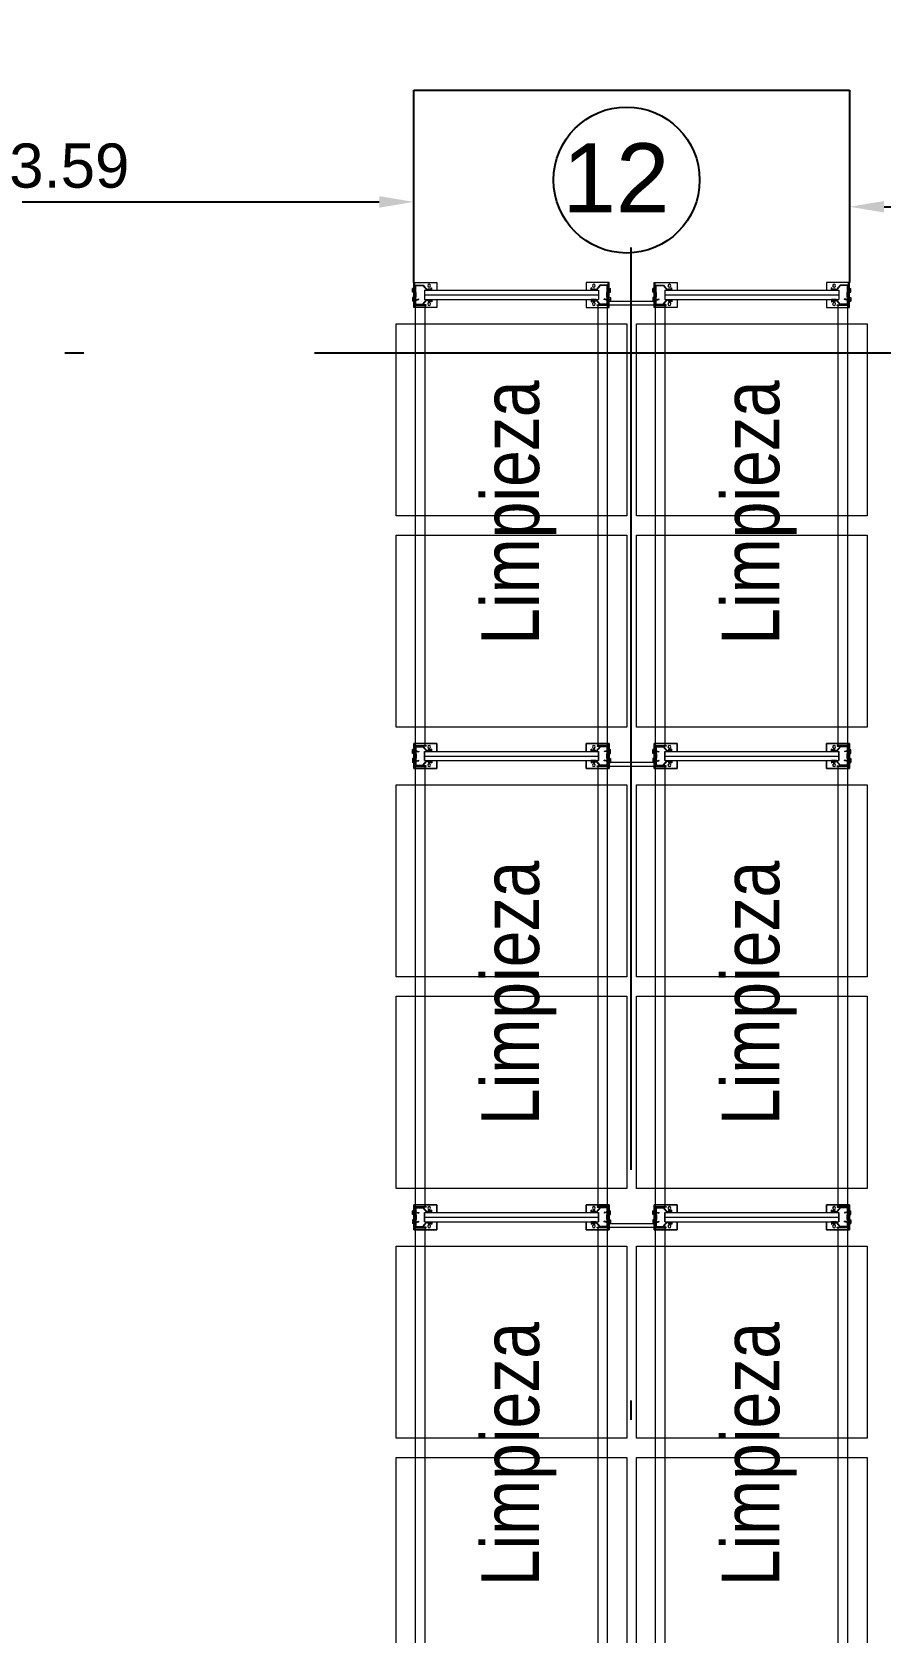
# Model space of a CAD drawing. Header units: metres. Extents: x 0 to 8715937, y -236336 to 216.
# Drawn here: x 131.53 to 135.95, y 61.07 to 69.4 of the extents above; entities that cross this region are included whole.
import ezdxf

# ---------------------------------------------------------------- set-up
doc = ezdxf.new("R2010")
doc.units = ezdxf.units.M
doc.header["$MEASUREMENT"] = 0
doc.header["$PDMODE"] = 3
doc.linetypes.add('ACAD_ISO10W100', pattern=[18, 12, -3, 0, -3])
for name, color, linetype in [('0-BLOCK-EQUIPAMIENTO', 7, 'Continuous'), ('0-BLOCK-ESTRUCTURA', 7, 'Continuous'), ('AAA BAST', 5, 'Continuous'), ('AAA CONECT', 3, 'Continuous'), ('AAA LARG', 1, 'Continuous'), ('AAA PALLETS', 7, 'Continuous'), ('AAA TEXTO', 7, 'Continuous'), ('COTAS INTERIORES', 2, 'Continuous'), ('EJES', 251, 'ACAD_ISO10W100'), ('INSTALACIONES', 165, 'Continuous'), ('TEXTO', 7, 'Continuous')]:
    doc.layers.add(name, color=color, linetype=linetype)
doc.styles.add('AR', font='arial.ttf')
doc.styles.get("Standard").update_dxf_attribs({"font": 'arial.ttf'})
doc.dimstyles.new('CotaLoc0', dxfattribs={"dimtxt": 0.23, "dimasz": 0.18, "dimexe": 0.12, "dimexo": 0.37, "dimgap": 0.07, "dimtad": 1, "dimzin": 0, "dimdsep": 46, "dimtxsty": 'AR', "dimcen": 0.9, "dimclrd": 251, "dimclre": 251, "dimadec": 0, "dimazin": 0, "dimtfac": 1, "dimtofl": 0, "dimtmove": 1, "dimatfit": 3, "dimfxl": 0.18, "dimtolj": 1, "dimtzin": 0, "dimarcsym": 1})

# ---------------------------------------------------------------- blocks, each defined once
blk = doc.blocks.new('DPM-ESTRUCTURA')
at = {"layer": 'EJES', "ltscale": 0.4}
for p, q in [((46.9278, 41.5801), (46.9278, 112.3301)), ((108.48, 67.7301), (16.48, 67.7301))]:
    blk.add_line(p, q, dxfattribs=at)
blk = doc.blocks.new('1A MODULO D FTE')
at = {"layer": 'AAA BAST', "lineweight": 5}
for points in [[(-2.34, 0.415), (-2.34, 0.417), (-2.35, 0.417), (-2.35, 0.44), (-2.326, 0.46), (-2.326, 0.5), (-2.366, 0.5), (-2.366, 0.498), (-2.386, 0.498), (-2.386, 0.5), (-2.426, 0.5), (-2.426, 0.46), (-2.402, 0.44), (-2.402, 0.417), (-2.412, 0.417), (-2.412, 0.415), (-2.4, 0.415), (-2.4, 0.4409), (-2.424, 0.4609), (-2.424, 0.498), (-2.388, 0.498), (-2.388, 0.496), (-2.364, 0.496), (-2.364, 0.498), (-2.328, 0.498), (-2.328, 0.4609), (-2.352, 0.4409), (-2.352, 0.415)], [(-0.012, 0.415), (-0.012, 0.417), (-0.002, 0.417), (-0.002, 0.44), (-0.026, 0.46), (-0.026, 0.5), (0.014, 0.5), (0.014, 0.498), (0.034, 0.498), (0.034, 0.5), (0.074, 0.5), (0.074, 0.46), (0.05, 0.44), (0.05, 0.417), (0.06, 0.417), (0.06, 0.415), (0.048, 0.415), (0.048, 0.4409), (0.072, 0.4609), (0.072, 0.498), (0.036, 0.498), (0.036, 0.496), (0.012, 0.496), (0.012, 0.498), (-0.024, 0.498), (-0.024, 0.4609), (0, 0.4409), (0, 0.415)], [(-2.34, -0.415), (-2.34, -0.417), (-2.35, -0.417), (-2.35, -0.44), (-2.326, -0.46), (-2.326, -0.5), (-2.366, -0.5), (-2.366, -0.498), (-2.386, -0.498), (-2.386, -0.5), (-2.426, -0.5), (-2.426, -0.46), (-2.402, -0.44), (-2.402, -0.417), (-2.412, -0.417), (-2.412, -0.415), (-2.4, -0.415), (-2.4, -0.4409), (-2.424, -0.4609), (-2.424, -0.498), (-2.388, -0.498), (-2.388, -0.496), (-2.364, -0.496), (-2.364, -0.498), (-2.328, -0.498), (-2.328, -0.4609), (-2.352, -0.4409), (-2.352, -0.415)], [(-0.012, -0.415), (-0.012, -0.417), (-0.002, -0.417), (-0.002, -0.44), (-0.026, -0.46), (-0.026, -0.5), (0.014, -0.5), (0.014, -0.498), (0.034, -0.498), (0.034, -0.5), (0.074, -0.5), (0.074, -0.46), (0.05, -0.44), (0.05, -0.417), (0.06, -0.417), (0.06, -0.415), (0.048, -0.415), (0.048, -0.4409), (0.072, -0.4609), (0.072, -0.498), (0.036, -0.498), (0.036, -0.496), (0.012, -0.496), (0.012, -0.498), (-0.024, -0.498), (-0.024, -0.4609), (0, -0.4409), (0, -0.415)], [(-2.34, -0.835), (-2.34, -0.833), (-2.35, -0.833), (-2.35, -0.81), (-2.326, -0.79), (-2.326, -0.75), (-2.366, -0.75), (-2.366, -0.752), (-2.386, -0.752), (-2.386, -0.75), (-2.426, -0.75), (-2.426, -0.79), (-2.402, -0.81), (-2.402, -0.833), (-2.412, -0.833), (-2.412, -0.835), (-2.4, -0.835), (-2.4, -0.8091), (-2.424, -0.7891), (-2.424, -0.752), (-2.388, -0.752), (-2.388, -0.754), (-2.364, -0.754), (-2.364, -0.752), (-2.328, -0.752), (-2.328, -0.7891), (-2.352, -0.8091), (-2.352, -0.835)], [(-0.012, -0.835), (-0.012, -0.833), (-0.002, -0.833), (-0.002, -0.81), (-0.026, -0.79), (-0.026, -0.75), (0.014, -0.75), (0.014, -0.752), (0.034, -0.752), (0.034, -0.75), (0.074, -0.75), (0.074, -0.79), (0.05, -0.81), (0.05, -0.833), (0.06, -0.833), (0.06, -0.835), (0.048, -0.835), (0.048, -0.8091), (0.072, -0.7891), (0.072, -0.752), (0.036, -0.752), (0.036, -0.754), (0.012, -0.754), (0.012, -0.752), (-0.024, -0.752), (-0.024, -0.7891), (0, -0.8091), (0, -0.835)], [(-2.34, -1.665), (-2.34, -1.667), (-2.35, -1.667), (-2.35, -1.69), (-2.326, -1.71), (-2.326, -1.75), (-2.366, -1.75), (-2.366, -1.748), (-2.386, -1.748), (-2.386, -1.75), (-2.426, -1.75), (-2.426, -1.71), (-2.402, -1.69), (-2.402, -1.667), (-2.412, -1.667), (-2.412, -1.665), (-2.4, -1.665), (-2.4, -1.6909), (-2.424, -1.7109), (-2.424, -1.748), (-2.388, -1.748), (-2.388, -1.746), (-2.364, -1.746), (-2.364, -1.748), (-2.328, -1.748), (-2.328, -1.7109), (-2.352, -1.6909), (-2.352, -1.665)], [(-0.012, -1.665), (-0.012, -1.667), (-0.002, -1.667), (-0.002, -1.69), (-0.026, -1.71), (-0.026, -1.75), (0.014, -1.75), (0.014, -1.748), (0.034, -1.748), (0.034, -1.75), (0.074, -1.75), (0.074, -1.71), (0.05, -1.69), (0.05, -1.667), (0.06, -1.667), (0.06, -1.665), (0.048, -1.665), (0.048, -1.6909), (0.072, -1.7109), (0.072, -1.748), (0.036, -1.748), (0.036, -1.746), (0.012, -1.746), (0.012, -1.748), (-0.024, -1.748), (-0.024, -1.7109), (0, -1.6909), (0, -1.665)]]:
    blk.add_hatch(color=251, dxfattribs=at).paths.add_polyline_path(points)
at = {"layer": 'AAA BAST', "color": 251, "lineweight": 5}
for p, q in [((-2.426, 0.5082), (-2.441, 0.5082)), ((-2.441, 0.5082), (-2.441, 0.3882)), ((-2.426, 0.5032), (-2.441, 0.5032)), ((-2.326, 0.5082), (-2.426, 0.5082)), ((-2.426, 0.5082), (-2.426, 0.5032)), ((-2.426, 0.5032), (-2.326, 0.5032)), ((-2.386, 0.5), (-2.426, 0.5)), ((-2.426, 0.5), (-2.426, 0.46)), ((-2.416, 0.5), (-2.416, 0.5032)), ((-2.416, 0.5032), (-2.383, 0.5032)), ((-2.3895, 0.5152), (-2.4095, 0.5152)), ((-2.4095, 0.5082), (-2.4095, 0.5152)), ((-2.3995, 0.5082), (-2.3995, 0.5152)), ((-2.3895, 0.5082), (-2.3895, 0.5152)), ((-2.386, 0.5), (-2.386, 0.498)), ((-2.386, 0.5), (-2.383, 0.5)), ((-2.383, 0.5), (-2.383, 0.5032)), ((-2.369, 0.5), (-2.369, 0.5032)), ((-2.366, 0.5), (-2.369, 0.5)), ((-2.326, 0.5), (-2.366, 0.5)), ((-2.366, 0.5), (-2.366, 0.498)), ((-2.3625, 0.5152), (-2.3425, 0.5152)), ((-2.3625, 0.5082), (-2.3625, 0.5152)), ((-2.3525, 0.5082), (-2.3525, 0.5152)), ((-2.3425, 0.5082), (-2.3425, 0.5152)), ((-2.336, 0.5), (-2.336, 0.5032)), ((-2.326, 0.5032), (-2.326, 0.5082)), ((-2.311, 0.5082), (-2.326, 0.5082)), ((-2.326, 0.5032), (-2.311, 0.5032)), ((-2.326, 0.5), (-2.326, 0.46)), ((-2.311, 0.3882), (-2.311, 0.5082)), ((-0.041, 0.3882), (-0.041, 0.5082)), ((-0.041, 0.5082), (-0.026, 0.5082)), ((-0.026, 0.5032), (-0.041, 0.5032)), ((-0.026, 0.5032), (-0.026, 0.5082)), ((-0.026, 0.5082), (0.074, 0.5082)), ((0.074, 0.5032), (-0.026, 0.5032)), ((-0.026, 0.5), (0.014, 0.5)), ((-0.026, 0.5), (-0.026, 0.46)), ((-0.016, 0.5), (-0.016, 0.5032)), ((0.0105, 0.5152), (-0.0095, 0.5152)), ((-0.0095, 0.5082), (-0.0095, 0.5152)), ((0.0005, 0.5082), (0.0005, 0.5152)), ((0.0105, 0.5082), (0.0105, 0.5152)), ((0.014, 0.5), (0.014, 0.498)), ((0.014, 0.5), (0.017, 0.5)), ((0.017, 0.5), (0.017, 0.5032)), ((0.031, 0.5), (0.031, 0.5032)), ((0.064, 0.5032), (0.031, 0.5032)), ((0.034, 0.5), (0.031, 0.5)), ((0.034, 0.5), (0.074, 0.5)), ((0.034, 0.5), (0.034, 0.498)), ((0.0375, 0.5152), (0.0575, 0.5152)), ((0.0375, 0.5082), (0.0375, 0.5152)), ((0.0475, 0.5082), (0.0475, 0.5152)), ((0.0575, 0.5082), (0.0575, 0.5152)), ((0.064, 0.5), (0.064, 0.5032)), ((0.074, 0.5082), (0.074, 0.5032)), ((0.074, 0.5082), (0.089, 0.5082)), ((0.074, 0.5032), (0.089, 0.5032)), ((0.074, 0.5), (0.074, 0.46)), ((0.089, 0.5082), (0.089, 0.3882)), ((-2.426, 0.46), (-2.402, 0.44)), ((-2.424, 0.498), (-2.424, 0.4609)), ((-2.388, 0.498), (-2.424, 0.498)), ((-2.424, 0.4609), (-2.4, 0.4409)), ((-2.402, 0.417), (-2.412, 0.417)), ((-2.412, 0.417), (-2.412, 0.415)), ((-2.402, 0.436), (-2.407, 0.436)), ((-2.407, 0.421), (-2.407, 0.436)), ((-2.402, 0.4285), (-2.407, 0.4285)), ((-2.402, 0.421), (-2.407, 0.421)), ((-2.402, 0.44), (-2.402, 0.417)), ((-2.4, 0.453), (-2.376, 0.453)), ((-2.4, -0.453), (-2.4, 0.453)), ((-2.4, 0.4409), (-2.4, 0.415)), ((-2.388, 0.498), (-2.388, 0.496)), ((-2.364, 0.496), (-2.388, 0.496)), ((-2.366, 0.498), (-2.386, 0.498)), ((-2.376, 0.453), (-2.352, 0.453)), ((-2.376, -0.453), (-2.376, 0.453)), ((-2.328, 0.498), (-2.364, 0.498)), ((-2.364, 0.498), (-2.364, 0.496)), ((-2.328, 0.4609), (-2.352, 0.4409)), ((-2.352, -0.453), (-2.352, 0.453)), ((-2.352, 0.4409), (-2.352, 0.415)), ((-2.326, 0.46), (-2.35, 0.44)), ((-2.35, 0.44), (-2.35, 0.417)), ((-2.345, 0.436), (-2.35, 0.436)), ((-2.35, 0.421), (-2.35, 0.436)), ((-2.345, 0.4285), (-2.35, 0.4285)), ((-2.345, 0.421), (-2.35, 0.421)), ((-2.35, 0.417), (-2.34, 0.417)), ((-2.345, 0.421), (-2.345, 0.436)), ((-2.345, 0.4328), (-2.34, 0.4328)), ((-2.345, 0.4243), (-2.34, 0.4243)), ((-2.34, 0.4243), (-2.34, 0.4328)), ((-2.34, 0.415), (-2.34, 0.417)), ((-2.328, 0.498), (-2.328, 0.4609)), ((-0.026, 0.46), (-0.002, 0.44)), ((-0.024, 0.498), (-0.024, 0.4609)), ((-0.024, 0.498), (0.012, 0.498)), ((-0.024, 0.4609), (0, 0.4409)), ((-0.007, 0.4328), (-0.012, 0.4328)), ((-0.012, 0.4243), (-0.012, 0.4328)), ((-0.007, 0.4243), (-0.012, 0.4243)), ((-0.002, 0.417), (-0.012, 0.417)), ((-0.012, 0.415), (-0.012, 0.417)), ((-0.007, 0.436), (-0.002, 0.436)), ((-0.007, 0.421), (-0.007, 0.436)), ((-0.007, 0.4285), (-0.002, 0.4285)), ((-0.007, 0.421), (-0.002, 0.421)), ((-0.002, 0.44), (-0.002, 0.417)), ((-0.002, 0.421), (-0.002, 0.436)), ((0.024, 0.453), (0, 0.453)), ((0, -0.453), (0, 0.453)), ((0, 0.4409), (0, 0.415)), ((0.012, 0.498), (0.012, 0.496)), ((0.012, 0.496), (0.036, 0.496)), ((0.014, 0.498), (0.034, 0.498)), ((0.048, 0.453), (0.024, 0.453)), ((0.024, -0.453), (0.024, 0.453)), ((0.036, 0.498), (0.072, 0.498)), ((0.036, 0.498), (0.036, 0.496)), ((0.072, 0.4609), (0.048, 0.4409)), ((0.048, -0.453), (0.048, 0.453)), ((0.048, 0.4409), (0.048, 0.415)), ((0.074, 0.46), (0.05, 0.44)), ((0.05, 0.44), (0.05, 0.417)), ((0.05, 0.436), (0.055, 0.436)), ((0.05, 0.4285), (0.055, 0.4285)), ((0.05, 0.421), (0.055, 0.421)), ((0.05, 0.417), (0.06, 0.417)), ((0.055, 0.421), (0.055, 0.436)), ((0.06, 0.417), (0.06, 0.415)), ((0.072, 0.498), (0.072, 0.4609)), ((-2.441, 0.3882), (-2.4, 0.3882)), ((-2.4, 0.415), (-2.412, 0.415)), ((-2.352, 0.415), (-2.34, 0.415)), ((-2.352, 0.3882), (-2.311, 0.3882)), ((0, 0.3882), (-0.041, 0.3882)), ((0, 0.415), (-0.012, 0.415)), ((0.048, 0.415), (0.06, 0.415)), ((0.089, 0.3882), (0.048, 0.3882)), ((-2.441, -0.5082), (-2.441, -0.3882)), ((-2.441, -0.3882), (-2.4, -0.3882)), ((-2.4, -0.415), (-2.412, -0.415)), ((-2.412, -0.417), (-2.412, -0.415)), ((-2.4, -0.4409), (-2.4, -0.415)), ((-2.352, -0.3882), (-2.311, -0.3882)), ((-2.352, -0.4409), (-2.352, -0.415)), ((-2.352, -0.415), (-2.34, -0.415)), ((-2.34, -0.415), (-2.34, -0.417)), ((-2.311, -0.3882), (-2.311, -0.5082)), ((0, -0.3882), (-0.041, -0.3882)), ((-0.041, -0.3882), (-0.041, -0.5082)), ((0, -0.415), (-0.012, -0.415)), ((-0.012, -0.415), (-0.012, -0.417)), ((0, -0.4409), (0, -0.415)), ((0.089, -0.3882), (0.048, -0.3882)), ((0.048, -0.4409), (0.048, -0.415)), ((0.048, -0.415), (0.06, -0.415)), ((0.06, -0.417), (0.06, -0.415)), ((0.089, -0.5082), (0.089, -0.3882)), ((-2.426, -0.46), (-2.402, -0.44)), ((-2.426, -0.5), (-2.426, -0.46)), ((-2.424, -0.4609), (-2.4, -0.4409)), ((-2.424, -0.498), (-2.424, -0.4609)), ((-2.388, -0.498), (-2.424, -0.498)), ((-2.402, -0.417), (-2.412, -0.417)), ((-2.402, -0.4199), (-2.407, -0.4199)), ((-2.407, -0.4349), (-2.407, -0.4199)), ((-2.402, -0.4274), (-2.407, -0.4274)), ((-2.402, -0.4349), (-2.407, -0.4349)), ((-2.402, -0.44), (-2.402, -0.417)), ((-2.4, -0.453), (-2.376, -0.453)), ((-2.388, -0.498), (-2.388, -0.496)), ((-2.364, -0.496), (-2.388, -0.496)), ((-2.366, -0.498), (-2.386, -0.498)), ((-2.386, -0.5), (-2.386, -0.498)), ((-2.376, -0.453), (-2.352, -0.453)), ((-2.366, -0.5), (-2.366, -0.498)), ((-2.364, -0.498), (-2.364, -0.496)), ((-2.328, -0.498), (-2.364, -0.498)), ((-2.328, -0.4609), (-2.352, -0.4409)), ((-2.35, -0.44), (-2.35, -0.417)), ((-2.35, -0.417), (-2.34, -0.417)), ((-2.345, -0.4199), (-2.35, -0.4199)), ((-2.35, -0.4349), (-2.35, -0.4199)), ((-2.345, -0.4274), (-2.35, -0.4274)), ((-2.345, -0.4349), (-2.35, -0.4349)), ((-2.326, -0.46), (-2.35, -0.44)), ((-2.345, -0.4349), (-2.345, -0.4199)), ((-2.345, -0.4232), (-2.34, -0.4232)), ((-2.345, -0.4317), (-2.34, -0.4317)), ((-2.34, -0.4317), (-2.34, -0.4232)), ((-2.328, -0.498), (-2.328, -0.4609)), ((-2.326, -0.5), (-2.326, -0.46)), ((-0.026, -0.46), (-0.002, -0.44)), ((-0.026, -0.5), (-0.026, -0.46)), ((-0.024, -0.4609), (0, -0.4409)), ((-0.024, -0.498), (-0.024, -0.4609)), ((-0.024, -0.498), (0.012, -0.498)), ((-0.002, -0.417), (-0.012, -0.417)), ((-0.007, -0.4232), (-0.012, -0.4232)), ((-0.012, -0.4317), (-0.012, -0.4232)), ((-0.007, -0.4317), (-0.012, -0.4317)), ((-0.007, -0.4199), (-0.002, -0.4199)), ((-0.007, -0.4349), (-0.007, -0.4199)), ((-0.007, -0.4274), (-0.002, -0.4274)), ((-0.007, -0.4349), (-0.002, -0.4349)), ((-0.002, -0.44), (-0.002, -0.417)), ((-0.002, -0.4349), (-0.002, -0.4199)), ((0.024, -0.453), (0, -0.453)), ((0.012, -0.498), (0.012, -0.496)), ((0.012, -0.496), (0.036, -0.496)), ((0.014, -0.498), (0.034, -0.498)), ((0.014, -0.5), (0.014, -0.498)), ((0.048, -0.453), (0.024, -0.453)), ((0.034, -0.5), (0.034, -0.498)), ((0.036, -0.498), (0.036, -0.496)), ((0.036, -0.498), (0.072, -0.498)), ((0.072, -0.4609), (0.048, -0.4409)), ((0.05, -0.44), (0.05, -0.417)), ((0.05, -0.417), (0.06, -0.417)), ((0.05, -0.4199), (0.055, -0.4199)), ((0.05, -0.4274), (0.055, -0.4274)), ((0.05, -0.4349), (0.055, -0.4349)), ((0.074, -0.46), (0.05, -0.44)), ((0.055, -0.4349), (0.055, -0.4199)), ((0.072, -0.498), (0.072, -0.4609)), ((0.074, -0.5), (0.074, -0.46)), ((-2.426, -0.5032), (-2.441, -0.5032)), ((-2.426, -0.5082), (-2.441, -0.5082)), ((-2.386, -0.5), (-2.426, -0.5)), ((-2.426, -0.5032), (-2.326, -0.5032)), ((-2.426, -0.5082), (-2.426, -0.5032)), ((-2.326, -0.5082), (-2.426, -0.5082)), ((-2.416, -0.5), (-2.416, -0.5032)), ((-2.416, -0.5032), (-2.383, -0.5032)), ((-2.4095, -0.5082), (-2.4095, -0.5152)), ((-2.3895, -0.5152), (-2.4095, -0.5152)), ((-2.3995, -0.5082), (-2.3995, -0.5152)), ((-2.3895, -0.5082), (-2.3895, -0.5152)), ((-2.386, -0.5), (-2.383, -0.5)), ((-2.383, -0.5), (-2.383, -0.5032)), ((-2.369, -0.5), (-2.369, -0.5032)), ((-2.366, -0.5), (-2.369, -0.5)), ((-2.326, -0.5), (-2.366, -0.5)), ((-2.3625, -0.5082), (-2.3625, -0.5152)), ((-2.3625, -0.5152), (-2.3425, -0.5152)), ((-2.3525, -0.5082), (-2.3525, -0.5152)), ((-2.3425, -0.5082), (-2.3425, -0.5152)), ((-2.336, -0.5), (-2.336, -0.5032)), ((-2.326, -0.5032), (-2.326, -0.5082)), ((-2.326, -0.5032), (-2.311, -0.5032)), ((-2.311, -0.5082), (-2.326, -0.5082)), ((-0.026, -0.5032), (-0.041, -0.5032)), ((-0.041, -0.5082), (-0.026, -0.5082)), ((-0.026, -0.5), (0.014, -0.5)), ((0.074, -0.5032), (-0.026, -0.5032)), ((-0.026, -0.5032), (-0.026, -0.5082)), ((-0.026, -0.5082), (0.074, -0.5082)), ((-0.016, -0.5), (-0.016, -0.5032)), ((-0.0095, -0.5082), (-0.0095, -0.5152)), ((0.0105, -0.5152), (-0.0095, -0.5152)), ((0.0005, -0.5082), (0.0005, -0.5152)), ((0.0105, -0.5082), (0.0105, -0.5152)), ((0.014, -0.5), (0.017, -0.5)), ((0.017, -0.5), (0.017, -0.5032)), ((0.031, -0.5), (0.031, -0.5032)), ((0.034, -0.5), (0.031, -0.5)), ((0.064, -0.5032), (0.031, -0.5032)), ((0.034, -0.5), (0.074, -0.5)), ((0.0375, -0.5082), (0.0375, -0.5152)), ((0.0375, -0.5152), (0.0575, -0.5152)), ((0.0475, -0.5082), (0.0475, -0.5152)), ((0.0575, -0.5082), (0.0575, -0.5152)), ((0.064, -0.5), (0.064, -0.5032)), ((0.074, -0.5082), (0.074, -0.5032)), ((0.074, -0.5032), (0.089, -0.5032)), ((0.074, -0.5082), (0.089, -0.5082)), ((-2.426, -0.7418), (-2.441, -0.7418)), ((-2.441, -0.7418), (-2.441, -0.8618)), ((-2.426, -0.7468), (-2.441, -0.7468)), ((-2.326, -0.7418), (-2.426, -0.7418)), ((-2.426, -0.7418), (-2.426, -0.7468)), ((-2.426, -0.7468), (-2.326, -0.7468)), ((-2.416, -0.75), (-2.416, -0.7468)), ((-2.416, -0.7468), (-2.383, -0.7468)), ((-2.3895, -0.7348), (-2.4095, -0.7348)), ((-2.4095, -0.7418), (-2.4095, -0.7348)), ((-2.3995, -0.7418), (-2.3995, -0.7348)), ((-2.3895, -0.7418), (-2.3895, -0.7348)), ((-2.383, -0.75), (-2.383, -0.7468)), ((-2.369, -0.75), (-2.369, -0.7468)), ((-2.3625, -0.7348), (-2.3425, -0.7348)), ((-2.3625, -0.7418), (-2.3625, -0.7348)), ((-2.3525, -0.7418), (-2.3525, -0.7348)), ((-2.3425, -0.7418), (-2.3425, -0.7348)), ((-2.336, -0.75), (-2.336, -0.7468)), ((-2.326, -0.7468), (-2.326, -0.7418)), ((-2.311, -0.7418), (-2.326, -0.7418)), ((-2.326, -0.7468), (-2.311, -0.7468)), ((-2.311, -0.8618), (-2.311, -0.7418)), ((-0.041, -0.8618), (-0.041, -0.7418)), ((-0.041, -0.7418), (-0.026, -0.7418)), ((-0.026, -0.7468), (-0.041, -0.7468)), ((-0.026, -0.7468), (-0.026, -0.7418)), ((-0.026, -0.7418), (0.074, -0.7418)), ((0.074, -0.7468), (-0.026, -0.7468)), ((-0.016, -0.75), (-0.016, -0.7468)), ((0.0105, -0.7348), (-0.0095, -0.7348)), ((-0.0095, -0.7418), (-0.0095, -0.7348)), ((0.0005, -0.7418), (0.0005, -0.7348)), ((0.0105, -0.7418), (0.0105, -0.7348)), ((0.017, -0.75), (0.017, -0.7468)), ((0.031, -0.75), (0.031, -0.7468)), ((0.064, -0.7468), (0.031, -0.7468)), ((0.0375, -0.7348), (0.0575, -0.7348)), ((0.0375, -0.7418), (0.0375, -0.7348)), ((0.0475, -0.7418), (0.0475, -0.7348)), ((0.0575, -0.7418), (0.0575, -0.7348)), ((0.064, -0.75), (0.064, -0.7468)), ((0.074, -0.7418), (0.074, -0.7468)), ((0.074, -0.7418), (0.089, -0.7418)), ((0.074, -0.7468), (0.089, -0.7468)), ((0.089, -0.7418), (0.089, -0.8618)), ((-2.386, -0.75), (-2.426, -0.75)), ((-2.426, -0.75), (-2.426, -0.79)), ((-2.426, -0.79), (-2.402, -0.81)), ((-2.424, -0.752), (-2.424, -0.7891)), ((-2.388, -0.752), (-2.424, -0.752)), ((-2.424, -0.7891), (-2.4, -0.8091)), ((-2.402, -0.833), (-2.412, -0.833)), ((-2.412, -0.833), (-2.412, -0.835)), ((-2.402, -0.814), (-2.407, -0.814)), ((-2.407, -0.829), (-2.407, -0.814)), ((-2.402, -0.8215), (-2.407, -0.8215)), ((-2.402, -0.829), (-2.407, -0.829)), ((-2.402, -0.81), (-2.402, -0.833)), ((-2.4, -0.797), (-2.376, -0.797)), ((-2.4, -1.703), (-2.4, -0.797)), ((-2.4, -0.8091), (-2.4, -0.835)), ((-2.388, -0.752), (-2.388, -0.754)), ((-2.364, -0.754), (-2.388, -0.754)), ((-2.386, -0.75), (-2.386, -0.752)), ((-2.386, -0.75), (-2.383, -0.75)), ((-2.366, -0.752), (-2.386, -0.752)), ((-2.376, -0.797), (-2.352, -0.797)), ((-2.376, -1.703), (-2.376, -0.797)), ((-2.366, -0.75), (-2.369, -0.75)), ((-2.326, -0.75), (-2.366, -0.75)), ((-2.366, -0.75), (-2.366, -0.752)), ((-2.328, -0.752), (-2.364, -0.752)), ((-2.364, -0.752), (-2.364, -0.754)), ((-2.328, -0.7891), (-2.352, -0.8091)), ((-2.352, -1.703), (-2.352, -0.797)), ((-2.352, -0.8091), (-2.352, -0.835)), ((-2.326, -0.79), (-2.35, -0.81)), ((-2.35, -0.81), (-2.35, -0.833)), ((-2.345, -0.814), (-2.35, -0.814)), ((-2.35, -0.829), (-2.35, -0.814)), ((-2.345, -0.8215), (-2.35, -0.8215)), ((-2.345, -0.829), (-2.35, -0.829)), ((-2.35, -0.833), (-2.34, -0.833)), ((-2.345, -0.829), (-2.345, -0.814)), ((-2.345, -0.8172), (-2.34, -0.8172)), ((-2.345, -0.8257), (-2.34, -0.8257)), ((-2.34, -0.8257), (-2.34, -0.8172)), ((-2.34, -0.835), (-2.34, -0.833)), ((-2.328, -0.752), (-2.328, -0.7891)), ((-2.326, -0.75), (-2.326, -0.79)), ((-0.026, -0.75), (0.014, -0.75)), ((-0.026, -0.75), (-0.026, -0.79)), ((-0.026, -0.79), (-0.002, -0.81)), ((-0.024, -0.752), (-0.024, -0.7891)), ((-0.024, -0.752), (0.012, -0.752)), ((-0.024, -0.7891), (0, -0.8091)), ((-0.007, -0.8172), (-0.012, -0.8172)), ((-0.012, -0.8257), (-0.012, -0.8172)), ((-0.007, -0.8257), (-0.012, -0.8257)), ((-0.002, -0.833), (-0.012, -0.833)), ((-0.012, -0.835), (-0.012, -0.833)), ((-0.007, -0.814), (-0.002, -0.814)), ((-0.007, -0.829), (-0.007, -0.814)), ((-0.007, -0.8215), (-0.002, -0.8215)), ((-0.007, -0.829), (-0.002, -0.829)), ((-0.002, -0.81), (-0.002, -0.833)), ((-0.002, -0.829), (-0.002, -0.814)), ((0.024, -0.797), (0, -0.797)), ((0, -1.703), (0, -0.797)), ((0, -0.8091), (0, -0.835)), ((0.012, -0.752), (0.012, -0.754)), ((0.012, -0.754), (0.036, -0.754)), ((0.014, -0.75), (0.014, -0.752)), ((0.014, -0.75), (0.017, -0.75)), ((0.014, -0.752), (0.034, -0.752)), ((0.048, -0.797), (0.024, -0.797)), ((0.024, -1.703), (0.024, -0.797)), ((0.034, -0.75), (0.031, -0.75)), ((0.034, -0.75), (0.074, -0.75)), ((0.034, -0.75), (0.034, -0.752)), ((0.036, -0.752), (0.072, -0.752)), ((0.036, -0.752), (0.036, -0.754)), ((0.072, -0.7891), (0.048, -0.8091)), ((0.048, -1.703), (0.048, -0.797)), ((0.048, -0.8091), (0.048, -0.835)), ((0.074, -0.79), (0.05, -0.81)), ((0.05, -0.81), (0.05, -0.833)), ((0.05, -0.814), (0.055, -0.814)), ((0.05, -0.8215), (0.055, -0.8215)), ((0.05, -0.829), (0.055, -0.829)), ((0.05, -0.833), (0.06, -0.833)), ((0.055, -0.829), (0.055, -0.814)), ((0.06, -0.833), (0.06, -0.835)), ((0.072, -0.752), (0.072, -0.7891)), ((0.074, -0.75), (0.074, -0.79)), ((-2.441, -0.8618), (-2.4, -0.8618)), ((-2.4, -0.835), (-2.412, -0.835)), ((-2.352, -0.835), (-2.34, -0.835)), ((-2.352, -0.8618), (-2.311, -0.8618)), ((0, -0.8618), (-0.041, -0.8618)), ((0, -0.835), (-0.012, -0.835)), ((0.048, -0.835), (0.06, -0.835)), ((0.089, -0.8618), (0.048, -0.8618)), ((-2.441, -1.7582), (-2.441, -1.6382)), ((-2.441, -1.6382), (-2.4, -1.6382)), ((-2.4, -1.665), (-2.412, -1.665)), ((-2.412, -1.667), (-2.412, -1.665)), ((-2.4, -1.6909), (-2.4, -1.665)), ((-2.352, -1.6382), (-2.311, -1.6382)), ((-2.352, -1.6909), (-2.352, -1.665)), ((-2.352, -1.665), (-2.34, -1.665)), ((-2.34, -1.665), (-2.34, -1.667)), ((-2.311, -1.6382), (-2.311, -1.7582)), ((0, -1.6382), (-0.041, -1.6382)), ((-0.041, -1.6382), (-0.041, -1.7582)), ((0, -1.665), (-0.012, -1.665)), ((-0.012, -1.665), (-0.012, -1.667)), ((0, -1.6909), (0, -1.665)), ((0.089, -1.6382), (0.048, -1.6382)), ((0.048, -1.6909), (0.048, -1.665)), ((0.048, -1.665), (0.06, -1.665)), ((0.06, -1.667), (0.06, -1.665)), ((0.089, -1.7582), (0.089, -1.6382)), ((-2.426, -1.71), (-2.402, -1.69)), ((-2.426, -1.75), (-2.426, -1.71)), ((-2.424, -1.7109), (-2.4, -1.6909)), ((-2.424, -1.748), (-2.424, -1.7109)), ((-2.388, -1.748), (-2.424, -1.748)), ((-2.402, -1.667), (-2.412, -1.667)), ((-2.402, -1.6699), (-2.407, -1.6699)), ((-2.407, -1.6849), (-2.407, -1.6699)), ((-2.402, -1.6774), (-2.407, -1.6774)), ((-2.402, -1.6849), (-2.407, -1.6849)), ((-2.402, -1.69), (-2.402, -1.667)), ((-2.4, -1.703), (-2.376, -1.703)), ((-2.388, -1.748), (-2.388, -1.746)), ((-2.364, -1.746), (-2.388, -1.746)), ((-2.366, -1.748), (-2.386, -1.748)), ((-2.386, -1.75), (-2.386, -1.748)), ((-2.376, -1.703), (-2.352, -1.703)), ((-2.366, -1.75), (-2.366, -1.748)), ((-2.364, -1.748), (-2.364, -1.746)), ((-2.328, -1.748), (-2.364, -1.748)), ((-2.328, -1.7109), (-2.352, -1.6909)), ((-2.35, -1.69), (-2.35, -1.667)), ((-2.35, -1.667), (-2.34, -1.667)), ((-2.345, -1.6699), (-2.35, -1.6699)), ((-2.35, -1.6849), (-2.35, -1.6699)), ((-2.345, -1.6774), (-2.35, -1.6774)), ((-2.345, -1.6849), (-2.35, -1.6849)), ((-2.326, -1.71), (-2.35, -1.69)), ((-2.345, -1.6849), (-2.345, -1.6699)), ((-2.345, -1.6732), (-2.34, -1.6732)), ((-2.345, -1.6817), (-2.34, -1.6817)), ((-2.34, -1.6817), (-2.34, -1.6732)), ((-2.328, -1.748), (-2.328, -1.7109)), ((-2.326, -1.75), (-2.326, -1.71)), ((-0.026, -1.71), (-0.002, -1.69)), ((-0.026, -1.75), (-0.026, -1.71)), ((-0.024, -1.7109), (0, -1.6909)), ((-0.024, -1.748), (-0.024, -1.7109)), ((-0.024, -1.748), (0.012, -1.748)), ((-0.002, -1.667), (-0.012, -1.667)), ((-0.007, -1.6732), (-0.012, -1.6732)), ((-0.012, -1.6817), (-0.012, -1.6732)), ((-0.007, -1.6817), (-0.012, -1.6817)), ((-0.007, -1.6699), (-0.002, -1.6699)), ((-0.007, -1.6849), (-0.007, -1.6699)), ((-0.007, -1.6774), (-0.002, -1.6774)), ((-0.007, -1.6849), (-0.002, -1.6849)), ((-0.002, -1.69), (-0.002, -1.667)), ((-0.002, -1.6849), (-0.002, -1.6699)), ((0.024, -1.703), (0, -1.703)), ((0.012, -1.748), (0.012, -1.746)), ((0.012, -1.746), (0.036, -1.746)), ((0.014, -1.748), (0.034, -1.748)), ((0.014, -1.75), (0.014, -1.748)), ((0.048, -1.703), (0.024, -1.703)), ((0.034, -1.75), (0.034, -1.748)), ((0.036, -1.748), (0.036, -1.746)), ((0.036, -1.748), (0.072, -1.748)), ((0.072, -1.7109), (0.048, -1.6909)), ((0.05, -1.69), (0.05, -1.667)), ((0.05, -1.667), (0.06, -1.667)), ((0.05, -1.6699), (0.055, -1.6699)), ((0.05, -1.6774), (0.055, -1.6774)), ((0.05, -1.6849), (0.055, -1.6849)), ((0.074, -1.71), (0.05, -1.69)), ((0.055, -1.6849), (0.055, -1.6699)), ((0.072, -1.748), (0.072, -1.7109)), ((0.074, -1.75), (0.074, -1.71)), ((-2.426, -1.7532), (-2.441, -1.7532)), ((-2.426, -1.7582), (-2.441, -1.7582)), ((-2.386, -1.75), (-2.426, -1.75)), ((-2.426, -1.7532), (-2.326, -1.7532)), ((-2.426, -1.7582), (-2.426, -1.7532)), ((-2.326, -1.7582), (-2.426, -1.7582)), ((-2.416, -1.75), (-2.416, -1.7532)), ((-2.416, -1.7532), (-2.383, -1.7532)), ((-2.4095, -1.7582), (-2.4095, -1.7652)), ((-2.3895, -1.7652), (-2.4095, -1.7652)), ((-2.3995, -1.7582), (-2.3995, -1.7652)), ((-2.3895, -1.7582), (-2.3895, -1.7652)), ((-2.386, -1.75), (-2.383, -1.75)), ((-2.383, -1.75), (-2.383, -1.7532)), ((-2.369, -1.75), (-2.369, -1.7532)), ((-2.366, -1.75), (-2.369, -1.75)), ((-2.326, -1.75), (-2.366, -1.75)), ((-2.3625, -1.7582), (-2.3625, -1.7652)), ((-2.3625, -1.7652), (-2.3425, -1.7652)), ((-2.3525, -1.7582), (-2.3525, -1.7652)), ((-2.3425, -1.7582), (-2.3425, -1.7652)), ((-2.336, -1.75), (-2.336, -1.7532)), ((-2.326, -1.7532), (-2.326, -1.7582)), ((-2.326, -1.7532), (-2.311, -1.7532)), ((-2.311, -1.7582), (-2.326, -1.7582)), ((-0.026, -1.7532), (-0.041, -1.7532)), ((-0.041, -1.7582), (-0.026, -1.7582)), ((-0.026, -1.75), (0.014, -1.75)), ((0.074, -1.7532), (-0.026, -1.7532)), ((-0.026, -1.7532), (-0.026, -1.7582)), ((-0.026, -1.7582), (0.074, -1.7582)), ((-0.016, -1.75), (-0.016, -1.7532)), ((-0.0095, -1.7582), (-0.0095, -1.7652)), ((0.0105, -1.7652), (-0.0095, -1.7652)), ((0.0005, -1.7582), (0.0005, -1.7652)), ((0.0105, -1.7582), (0.0105, -1.7652)), ((0.014, -1.75), (0.017, -1.75)), ((0.017, -1.75), (0.017, -1.7532)), ((0.031, -1.75), (0.031, -1.7532)), ((0.034, -1.75), (0.031, -1.75)), ((0.064, -1.7532), (0.031, -1.7532)), ((0.034, -1.75), (0.074, -1.75)), ((0.0375, -1.7582), (0.0375, -1.7652)), ((0.0375, -1.7652), (0.0575, -1.7652)), ((0.0475, -1.7582), (0.0475, -1.7652)), ((0.0575, -1.7582), (0.0575, -1.7652)), ((0.064, -1.75), (0.064, -1.7532)), ((0.074, -1.7582), (0.074, -1.7532)), ((0.074, -1.7532), (0.089, -1.7532)), ((0.074, -1.7582), (0.089, -1.7582))]:
    blk.add_line(p, q, dxfattribs=at)
for centre in [(-2.4235, 0.4285), (-2.3285, 0.4285), (-0.0235, 0.4285), (0.0715, 0.4285), (-2.4235, -0.4285), (-2.3285, -0.4285), (-0.0235, -0.4285), (0.0715, -0.4285), (-2.4235, -0.8215), (-2.3285, -0.8215), (-0.0235, -0.8215), (0.0715, -0.8215), (-2.4235, -1.6785), (-2.3285, -1.6785), (-0.0235, -1.6785), (0.0715, -1.6785)]:
    blk.add_circle(centre, 0.0075, dxfattribs=at)
at = {"layer": 'AAA CONECT', "color": 251, "lineweight": 5}
for p, q in [((-2.4223, -0.4527), (-2.43, -0.4591)), ((-2.421, -0.4542), (-2.428, -0.46)), ((-2.428, -0.5016), (-2.428, -0.46)), ((-2.4223, -0.4527), (-2.421, -0.4542)), ((-2.3297, -0.4527), (-2.331, -0.4542)), ((-2.331, -0.4542), (-2.324, -0.46)), ((-2.3297, -0.4527), (-2.322, -0.4591)), ((-2.324, -0.5016), (-2.324, -0.46)), ((-0.0223, -0.4527), (-0.03, -0.4591)), ((-0.021, -0.4542), (-0.028, -0.46)), ((-0.028, -0.5016), (-0.028, -0.46)), ((-0.0223, -0.4527), (-0.021, -0.4542)), ((-2.428, -0.5016), (-2.415, -0.5016)), ((-2.41, -0.5066), (-2.415, -0.5016)), ((-2.342, -0.5066), (-2.337, -0.5016)), ((-2.324, -0.5016), (-2.337, -0.5016)), ((-0.028, -0.5016), (-0.015, -0.5016)), ((-0.01, -0.5066), (-0.015, -0.5016)), ((-2.428, -0.7484), (-2.428, -0.79)), ((-2.428, -0.7484), (-2.415, -0.7484)), ((-2.41, -0.7434), (-2.415, -0.7484)), ((-0.028, -0.7484), (-0.028, -0.79)), ((-0.028, -0.7484), (-0.015, -0.7484)), ((-0.01, -0.7434), (-0.015, -0.7484)), ((-2.4223, -0.7973), (-2.43, -0.7909)), ((-2.421, -0.7958), (-2.428, -0.79)), ((-2.4223, -0.7973), (-2.421, -0.7958)), ((-0.0223, -0.7973), (-0.03, -0.7909)), ((-0.021, -0.7958), (-0.028, -0.79)), ((-0.0223, -0.7973), (-0.021, -0.7958))]:
    blk.add_line(p, q, dxfattribs=at)
at = {"layer": 'AAA CONECT', "color": 251, "lineweight": 5, "ltscale": 0.21}
for p, q in [((-2.43, -0.4591), (-2.43, -0.7909)), ((-0.03, -0.4591), (-0.03, -0.7909)), ((-2.41, -0.5066), (-2.41, -0.7434)), ((-0.01, -0.5066), (-0.01, -0.7434))]:
    blk.add_line(p, q, dxfattribs=at)
at = {"layer": 'AAA LARG', "color": 251, "lineweight": 5}
for p, q in [((-2.35, 0.505), (-2.3547, 0.4829)), ((-2.3474, 0.5018), (-2.3516, 0.4822)), ((-2.35, 0.505), (-2.321, 0.505)), ((-2.3242, 0.5018), (-2.3474, 0.5018)), ((-2.3242, 0.445), (-2.3242, 0.5018)), ((-2.321, 0.505), (-2.321, 0.445)), ((-2.321, 0.5), (-0.031, 0.5)), ((-0.002, 0.505), (-0.031, 0.505)), ((-0.031, 0.505), (-0.031, 0.445)), ((-0.0278, 0.445), (-0.0278, 0.5018)), ((-0.0278, 0.5018), (-0.0046, 0.5018)), ((-0.0046, 0.5018), (-0.0004, 0.4822)), ((-0.002, 0.505), (0.0027, 0.4829)), ((-2.3516, 0.4822), (-2.3547, 0.4829)), ((-2.321, 0.445), (-2.3242, 0.445)), ((-2.321, 0.45), (-0.031, 0.45)), ((-0.031, 0.445), (-0.0278, 0.445)), ((-0.0004, 0.4822), (0.0027, 0.4829)), ((-2.3516, -0.4822), (-2.3547, -0.4829)), ((-2.35, -0.505), (-2.3547, -0.4829)), ((-2.3474, -0.5018), (-2.3516, -0.4822)), ((-2.321, -0.445), (-2.3242, -0.445)), ((-2.3242, -0.445), (-2.3242, -0.5018)), ((-2.321, -0.505), (-2.321, -0.445)), ((-2.321, -0.45), (-0.031, -0.45)), ((-0.031, -0.505), (-0.031, -0.445)), ((-0.031, -0.445), (-0.0278, -0.445)), ((-0.0278, -0.445), (-0.0278, -0.5018)), ((-0.0046, -0.5018), (-0.0004, -0.4822)), ((-0.002, -0.505), (0.0027, -0.4829)), ((-0.0004, -0.4822), (0.0027, -0.4829)), ((-2.35, -0.505), (-2.321, -0.505)), ((-2.3242, -0.5018), (-2.3474, -0.5018)), ((-2.321, -0.5), (-0.031, -0.5)), ((-0.002, -0.505), (-0.031, -0.505)), ((-0.0278, -0.5018), (-0.0046, -0.5018)), ((-2.35, -0.745), (-2.3547, -0.7671)), ((-2.3474, -0.7482), (-2.3516, -0.7678)), ((-2.35, -0.745), (-2.321, -0.745)), ((-2.3242, -0.7482), (-2.3474, -0.7482)), ((-2.3242, -0.805), (-2.3242, -0.7482)), ((-2.321, -0.745), (-2.321, -0.805)), ((-0.002, -0.745), (-0.031, -0.745)), ((-0.031, -0.745), (-0.031, -0.805)), ((-0.0278, -0.805), (-0.0278, -0.7482)), ((-0.0278, -0.7482), (-0.0046, -0.7482)), ((-0.0046, -0.7482), (-0.0004, -0.7678)), ((-0.002, -0.745), (0.0027, -0.7671)), ((-2.3516, -0.7678), (-2.3547, -0.7671)), ((-2.321, -0.805), (-2.3242, -0.805)), ((-2.321, -0.75), (-0.031, -0.75)), ((-2.321, -0.8), (-0.031, -0.8)), ((-0.031, -0.805), (-0.0278, -0.805)), ((-0.0004, -0.7678), (0.0027, -0.7671)), ((-2.3516, -1.7322), (-2.3547, -1.7329)), ((-2.35, -1.755), (-2.3547, -1.7329)), ((-2.3474, -1.7518), (-2.3516, -1.7322)), ((-2.321, -1.695), (-2.3242, -1.695)), ((-2.3242, -1.695), (-2.3242, -1.7518)), ((-2.321, -1.755), (-2.321, -1.695)), ((-2.321, -1.7), (-0.031, -1.7)), ((-0.031, -1.755), (-0.031, -1.695)), ((-0.031, -1.695), (-0.0278, -1.695)), ((-0.0278, -1.695), (-0.0278, -1.7518)), ((-0.0046, -1.7518), (-0.0004, -1.7322)), ((-0.002, -1.755), (0.0027, -1.7329)), ((-0.0004, -1.7322), (0.0027, -1.7329)), ((-2.35, -1.755), (-2.321, -1.755)), ((-2.3242, -1.7518), (-2.3474, -1.7518)), ((-2.321, -1.75), (-0.031, -1.75)), ((-0.002, -1.755), (-0.031, -1.755)), ((-0.0278, -1.7518), (-0.0046, -1.7518))]:
    blk.add_line(p, q, dxfattribs=at)
at = {"layer": 'AAA PALLETS', "color": 251, "lineweight": 5, "ltscale": 0.21}
for p, q in [((-1.226, 0.6), (-2.226, 0.6)), ((-2.226, 0.6), (-2.226, -0.6)), ((-1.226, -0.6), (-1.226, 0.6)), ((-0.126, 0.6), (-1.126, 0.6)), ((-1.126, 0.6), (-1.126, -0.6)), ((-0.126, -0.6), (-0.126, 0.6)), ((-2.226, -0.6), (-1.226, -0.6)), ((-1.226, -0.65), (-2.226, -0.65)), ((-2.226, -0.65), (-2.226, -1.85)), ((-1.226, -1.85), (-1.226, -0.65)), ((-1.126, -0.6), (-0.126, -0.6)), ((-0.126, -0.65), (-1.126, -0.65)), ((-1.126, -0.65), (-1.126, -1.85)), ((-0.126, -1.85), (-0.126, -0.65)), ((-2.226, -1.85), (-1.226, -1.85)), ((-1.126, -1.85), (-0.126, -1.85))]:
    blk.add_line(p, q, dxfattribs=at)
blk = doc.blocks.new('*D195')
at = {"layer": 'COTAS INTERIORES', "color": 251, "lineweight": -2, "ltscale": 0.1, "transparency": 16777216}
for p, q in [((42.211, 68.5179), (42.211, 68.6379)), ((45.7969, 68.5179), (45.7969, 68.6379)), ((42.391, 68.5179), (45.6169, 68.5179))]:
    blk.add_line(p, q, dxfattribs=at)
at = {"layer": 'COTAS INTERIORES', "color": 251, "ltscale": 0.1, "transparency": 16777216}
for points in [[(42.391, 68.5479), (42.391, 68.4879), (42.211, 68.5179)], [(45.6169, 68.5479), (45.6169, 68.4879), (45.7969, 68.5179)]]:
    blk.add_solid(points, dxfattribs=at)
at = {"layer": 'Defpoints', "color": 0, "ltscale": 0.1, "transparency": 16777216}
for p in [(42.211, 68.5096), (45.7969, 68.5179), (45.7969, 68.5179)]:
    blk.add_point(p, dxfattribs=at)
at = {"layer": 'COTAS INTERIORES', "color": 0, "ltscale": 0.1, "transparency": 16777216, "insert": (44.004, 68.7054), "char_height": 0.23, "attachment_point": 5, "style": 'AR'}
blk.add_mtext('\\A1;3.59', dxfattribs=at)
blk = doc.blocks.new('*D196')
at = {"layer": 'COTAS INTERIORES', "color": 251, "lineweight": -2, "ltscale": 0.1, "transparency": 16777216}
for p, q in [((51.6492, 68.4929), (51.6492, 68.6129)), ((48.0633, 68.4929), (48.0633, 68.3729)), ((48.2433, 68.4929), (51.4692, 68.4929))]:
    blk.add_line(p, q, dxfattribs=at)
at = {"layer": 'COTAS INTERIORES', "color": 251, "ltscale": 0.1, "transparency": 16777216}
for points in [[(48.2433, 68.5229), (48.2433, 68.4629), (48.0633, 68.4929)], [(51.4692, 68.5229), (51.4692, 68.4629), (51.6492, 68.4929)]]:
    blk.add_solid(points, dxfattribs=at)
at = {"layer": 'Defpoints', "color": 0, "ltscale": 0.1, "transparency": 16777216}
for p in [(48.0633, 68.5096), (51.6492, 68.4929), (51.6492, 68.4929)]:
    blk.add_point(p, dxfattribs=at)
at = {"layer": 'COTAS INTERIORES', "color": 0, "ltscale": 0.1, "transparency": 16777216, "insert": (49.8562, 68.6804), "char_height": 0.23, "attachment_point": 5, "style": 'AR'}
blk.add_mtext('\\A1;3.59', dxfattribs=at)
blk = doc.blocks.new('DPM-EQUIPAMIENTO')
at = {"layer": 'AAA TEXTO', "ltscale": 0.21}
blk.add_circle((46.904, 68.6319), 0.3799, dxfattribs=at)
at = {"layer": 'INSTALACIONES', "ltscale": 0.1}
for p, q in [((45.7969, 68.0993), (45.7969, 69.0993)), ((45.7969, 69.0993), (48.0633, 69.0993)), ((48.0633, 69.0993), (48.0633, 68.0993))]:
    blk.add_line(p, q, dxfattribs=at)
at = {"layer": 'AAA BAST', "xscale": -1, "rotation": 270}
for p in [(47.5551, 68.0103), (47.5551, 65.6103), (47.5551, 63.2103)]:
    blk.add_blockref('1A MODULO D FTE', p, dxfattribs=at)
at = {"layer": 'TEXTO', "insert": (47.1274, 68.8232), "char_height": 0.35945, "attachment_point": 3}
blk.add_mtext_dynamic_manual_height_columns('12', width=0.346173, gutter_width=12.5, heights=[0], dxfattribs=at)
at = {"layer": 'COTAS INTERIORES', "ltscale": 0.1}
for base, p1, p2, picture, middle in [((45.7969, 68.5179), (42.211, 68.5096), (45.7969, 68.5179), '*D195', (44.004, 68.7054)), ((51.6492, 68.4929), (48.0633, 68.5096), (51.6492, 68.4929), '*D196', (49.8562, 68.6804))]:
    dim = blk.add_linear_dim(base=base, p1=p1, p2=p2, dimstyle='CotaLoc0', override={"dimfxlon": 1}, dxfattribs=at)
    dim.commit()
    dim.dimension.update_dxf_attribs({"geometry": picture, "text_midpoint": middle})

msp = doc.modelspace()

# ---------------------------------------------------------------- block references
at = {"layer": '0-BLOCK-EQUIPAMIENTO'}
msp.add_blockref('DPM-EQUIPAMIENTO', (87.72, 0), dxfattribs=at)
at = {"layer": '0-BLOCK-ESTRUCTURA', "ltscale": 0.1}
msp.add_blockref('DPM-ESTRUCTURA', (87.72, 0), dxfattribs=at)

# ---------------------------------------------------------------- texts
at = {"layer": 'TEXTO', "ltscale": 0.1, "char_height": 0.300033, "attachment_point": 1, "rotation": 90, "style": 'AR'}
for insert in [(133.8683, 66.2136), (135.1183, 66.2136), (133.8683, 63.7136), (135.1183, 63.7136), (133.8683, 61.3136), (135.1183, 61.3136)]:
    msp.add_mtext_dynamic_manual_height_columns('{\\fArial Narrow|b0|i0|c0|p34;Limpieza}', width=4.08123, gutter_width=12.5, heights=[0], dxfattribs=dict(at, insert=insert))

doc.saveas('drawing.dxf')
